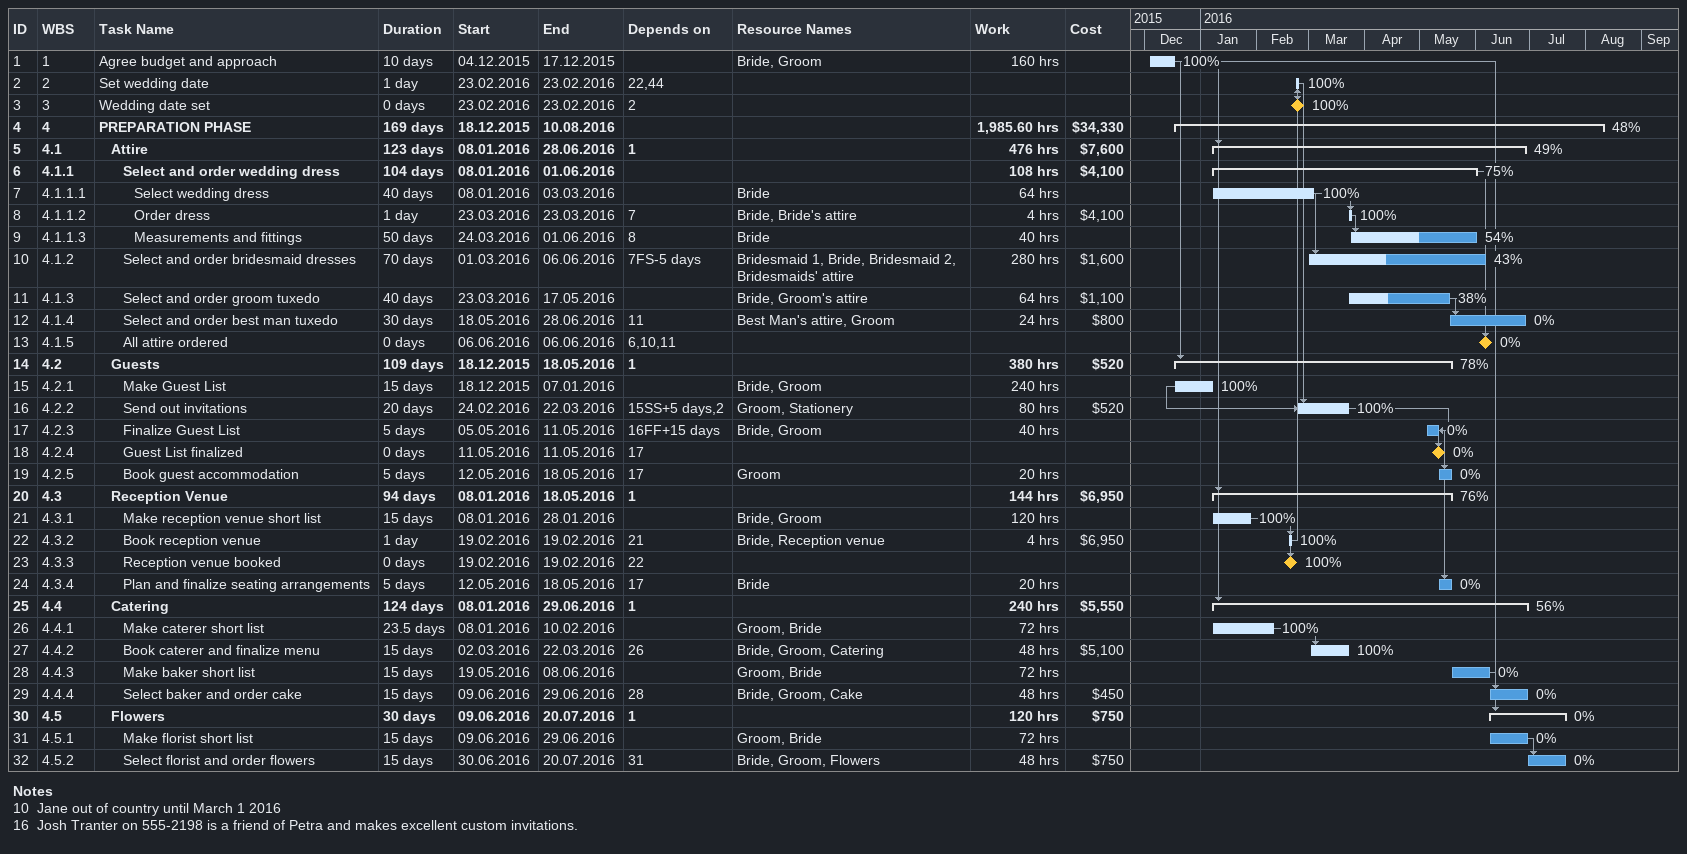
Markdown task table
| ID | WBS | Task | Duration | Start | Finish | Predecessors | Resources | % complete | Work (h) | Cost ($) |
|---|---|---|---|---|---|---|---|---|---|---|
| 1 | 1 | Agree budget and approach | 10d | 2015-12-04 | 2015-12-17 |  | Bride, Groom | 100 | 160 |  |
| 2 | 2 | Set wedding date | 1d | 2016-02-23 | 2016-02-23 | 22, 44 |  | 100 |  |  |
| 3 | 3 | Wedding date set | 0d | 2016-02-23 | 2016-02-23 | 2 |  | 100 |  |  |
| 4 | 4 | **PREPARATION PHASE** | 169d | 2015-12-18 | 2016-08-10 |  |  | 48 | 1985.60 | 34330 |
| 5 | 4.1 | **Attire** | 123d | 2016-01-08 | 2016-06-28 | 1 |  | 49 | 476 | 7600 |
| 6 | 4.1.1 | **Select and order wedding dress** | 104d | 2016-01-08 | 2016-06-01 |  |  | 75 | 108 | 4100 |
| 7 | 4.1.1.1 | Select wedding dress | 40d | 2016-01-08 | 2016-03-03 |  | Bride | 100 | 64 |  |
| 8 | 4.1.1.2 | Order dress | 1d | 2016-03-23 | 2016-03-23 | 7 | Bride, Bride's attire | 100 | 4 | 4100 |
| 9 | 4.1.1.3 | Measurements and fittings | 50d | 2016-03-24 | 2016-06-01 | 8 | Bride | 54 | 40 |  |
| 10 | 4.1.2 | Select and order bridesmaid dresses | 70d | 2016-03-01 | 2016-06-06 | 7FS-5d | Bridesmaid 1, Bride, Bridesmaid 2, Bridesmaids' attire | 43 | 280 | 1600 |
| 11 | 4.1.3 | Select and order groom tuxedo | 40d | 2016-03-23 | 2016-05-17 |  | Bride, Groom's attire | 38 | 64 | 1100 |
| 12 | 4.1.4 | Select and order best man tuxedo | 30d | 2016-05-18 | 2016-06-28 | 11 | Best Man's attire, Groom | 0 | 24 | 800 |
| 13 | 4.1.5 | All attire ordered | 0d | 2016-06-06 | 2016-06-06 | 6, 10, 11 |  | 0 |  |  |
| 14 | 4.2 | **Guests** | 109d | 2015-12-18 | 2016-05-18 | 1 |  | 78 | 380 | 520 |
| 15 | 4.2.1 | Make Guest List | 15d | 2015-12-18 | 2016-01-07 |  | Bride, Groom | 100 | 240 |  |
| 16 | 4.2.2 | Send out invitations | 20d | 2016-02-24 | 2016-03-22 | 15SS+5d, 2 | Groom, Stationery | 100 | 80 | 520 |
| 17 | 4.2.3 | Finalize Guest List | 5d | 2016-05-05 | 2016-05-11 | 16FF+15d | Bride, Groom | 0 | 40 |  |
| 18 | 4.2.4 | Guest List finalized | 0d | 2016-05-11 | 2016-05-11 | 17 |  | 0 |  |  |
| 19 | 4.2.5 | Book guest accommodation | 5d | 2016-05-12 | 2016-05-18 | 17 | Groom | 0 | 20 |  |
| 20 | 4.3 | **Reception Venue** | 94d | 2016-01-08 | 2016-05-18 | 1 |  | 76 | 144 | 6950 |
| 21 | 4.3.1 | Make reception venue short list | 15d | 2016-01-08 | 2016-01-28 |  | Bride, Groom | 100 | 120 |  |
| 22 | 4.3.2 | Book reception venue | 1d | 2016-02-19 | 2016-02-19 | 21 | Bride, Reception venue | 100 | 4 | 6950 |
| 23 | 4.3.3 | Reception venue booked | 0d | 2016-02-19 | 2016-02-19 | 22 |  | 100 |  |  |
| 24 | 4.3.4 | Plan and finalize seating arrangements | 5d | 2016-05-12 | 2016-05-18 | 17 | Bride | 0 | 20 |  |
| 25 | 4.4 | **Catering** | 124d | 2016-01-08 | 2016-06-29 | 1 |  | 56 | 240 | 5550 |
| 26 | 4.4.1 | Make caterer short list | 23.5d | 2016-01-08 | 2016-02-10 |  | Groom, Bride | 100 | 72 |  |
| 27 | 4.4.2 | Book caterer and finalize menu | 15d | 2016-03-02 | 2016-03-22 | 26 | Bride, Groom, Catering | 100 | 48 | 5100 |
| 28 | 4.4.3 | Make baker short list | 15d | 2016-05-19 | 2016-06-08 |  | Groom, Bride | 0 | 72 |  |
| 29 | 4.4.4 | Select baker and order cake | 15d | 2016-06-09 | 2016-06-29 | 28 | Bride, Groom, Cake | 0 | 48 | 450 |
| 30 | 4.5 | **Flowers** | 30d | 2016-06-09 | 2016-07-20 | 1 |  | 0 | 120 | 750 |
| 31 | 4.5.1 | Make florist short list | 15d | 2016-06-09 | 2016-06-29 |  | Groom, Bride | 0 | 72 |  |
| 32 | 4.5.2 | Select florist and order flowers | 15d | 2016-06-30 | 2016-07-20 | 31 | Bride, Groom, Flowers | 0 | 48 | 750 |

Notes
- 10: Jane out of country until March 1 2016
- 16: Josh Tranter on 555-2198 is a friend of Petra and makes excellent custom invitations.
